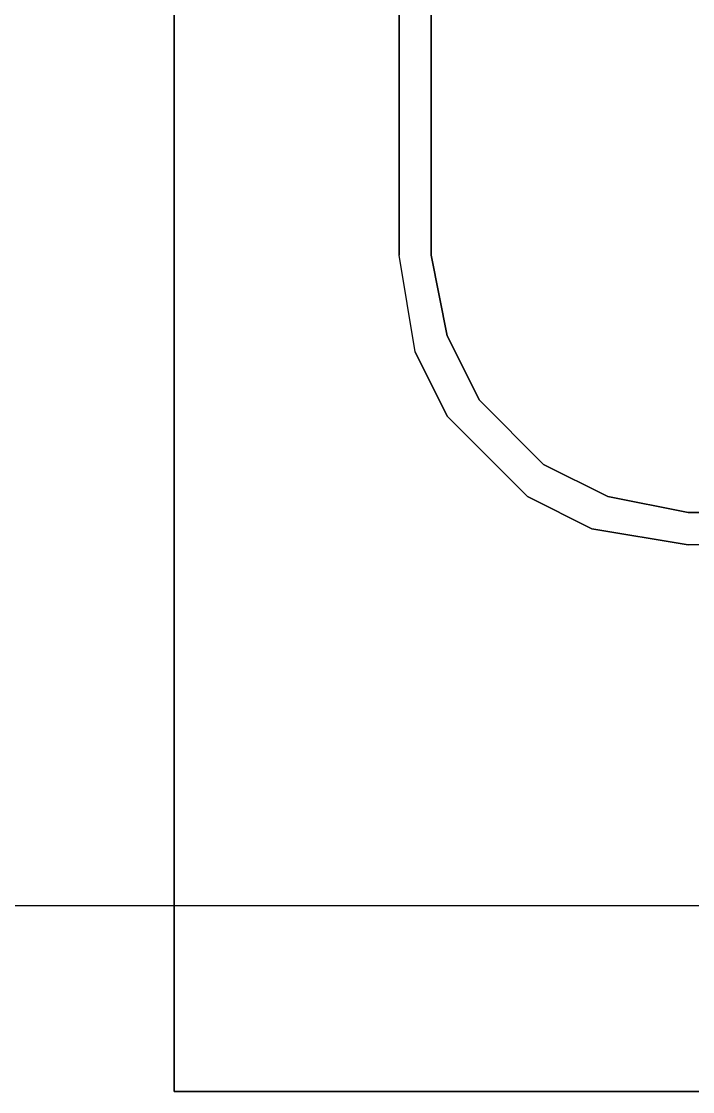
# Model space of a CAD drawing. Header units: inches. Extents: x -7543 to -822, y 102837 to 190349.
# Drawn here: x -833.716185 to -833.713533, y 102837.128684 to 102837.132909 of the extents above; entities that cross this region are included whole.
import ezdxf

# ---------------------------------------------------------------- set-up
doc = ezdxf.new("R2010")
doc.units = ezdxf.units.IN
doc.header["$MEASUREMENT"] = 0
doc.layers.add('ICOL', color=55, linetype='Continuous', lineweight=25)
doc.layers.add('TEFRİŞ', color=7, linetype='Continuous', lineweight=25, true_color=0x78462c)

msp = doc.modelspace()

# ---------------------------------------------------------------- linework, layer by layer
at = {"layer": 'ICOL'}
msp.add_line((-833.7362611954874, 102837.129418681), (-833.6672611994156, 102837.129418681), dxfattribs=at)
at = {"layer": 'TEFRİŞ'}
for p, q in [((-833.7146927958289, 102837.1319859998, -0.004190999999999999), (-833.7146927958289, 102837.1366519999, -0.004190999999999999)), ((-833.7146292958289, 102837.1316049999, -0.004190999999999999), (-833.7146927958289, 102837.1319859998, -0.004190999999999999)), ((-833.7145022958289, 102837.1316684999, -0.004190999999999999), (-833.7145657958289, 102837.1319859998, -0.004190999999999999)), ((-833.7143752958289, 102837.1314144999, -0.004190999999999999), (-833.7145022958289, 102837.1316684999, -0.004190999999999999)), ((-833.7145022958289, 102837.1313509999, -0.004190999999999999), (-833.7146292958289, 102837.1316049999, -0.004190999999999999)), ((-833.7141212958289, 102837.1311604998, -0.004190999999999999), (-833.7143752958289, 102837.1314144999, -0.004190999999999999)), ((-833.7141847958289, 102837.1310334999, -0.004190999999999999), (-833.7145022958289, 102837.1313509999, -0.004190999999999999)), ((-833.7138672958289, 102837.1310334999, -0.004190999999999999), (-833.7141212958289, 102837.1311604998, -0.004190999999999999)), ((-833.7139307958289, 102837.1309064998, -0.004190999999999999), (-833.7141847958289, 102837.1310334999, -0.004190999999999999)), ((-833.7135497958288, 102837.1309699999, -0.004190999999999999), (-833.7138672958289, 102837.1310334999, -0.004190999999999999)), ((-833.7135497958288, 102837.1308429998, -0.004190999999999999), (-833.7139307958289, 102837.1309064998, -0.004190999999999999)), ((-833.7076137958289, 102837.1308429998, -0.004190999999999999), (-833.7135497958288, 102837.1308429998, -0.004190999999999999))]:
    msp.add_line(p, q, dxfattribs=at)
for points in [[(-833.7155817958289, 102837.1286839999, -0.000127000000000001), (-833.7155817958289, 102837.1386839999, -0.000127000000000001), (-833.7155817958289, 102837.1386839999), (-833.7155817958289, 102837.1286839999)], [(-833.7145657958289, 102837.1366519999, -0.004190999999999999), (-833.7145657958289, 102837.1319859998, -0.004190999999999999), (-833.7145657958289, 102837.1319859998, -0.000127000000000001), (-833.7145657958289, 102837.1366519999, -0.000127000000000001)], [(-833.7145657958289, 102837.1319859998, -0.004190999999999999), (-833.7145022958289, 102837.1316684999, -0.004190999999999999), (-833.7145022958289, 102837.1316684999, -0.000127000000000001), (-833.7145657958289, 102837.1319859998, -0.000127000000000001)], [(-833.7145022958289, 102837.1316684999, -0.004190999999999999), (-833.7143752958289, 102837.1314144999, -0.004190999999999999), (-833.7143752958289, 102837.1314144999, -0.000127000000000001), (-833.7145022958289, 102837.1316684999, -0.000127000000000001)], [(-833.7143752958289, 102837.1314144999, -0.004190999999999999), (-833.7141212958289, 102837.1311604998, -0.004190999999999999), (-833.7141212958289, 102837.1311604998, -0.000127000000000001), (-833.7143752958289, 102837.1314144999, -0.000127000000000001)], [(-833.7141212958289, 102837.1311604998, -0.004190999999999999), (-833.7138672958289, 102837.1310334999, -0.004190999999999999), (-833.7138672958289, 102837.1310334999, -0.000127000000000001), (-833.7141212958289, 102837.1311604998, -0.000127000000000001)], [(-833.7138672958289, 102837.1310334999, -0.004190999999999999), (-833.7135497958288, 102837.1309699999, -0.004190999999999999), (-833.7135497958288, 102837.1309699999, -0.000127000000000001), (-833.7138672958289, 102837.1310334999, -0.000127000000000001)], [(-833.7135497958288, 102837.1309699999, -0.004190999999999999), (-833.7076137958289, 102837.1309699999, -0.004190999999999999), (-833.7076137958289, 102837.1309699999, -0.000127000000000001), (-833.7135497958288, 102837.1309699999, -0.000127000000000001)], [(-833.7155817958289, 102837.1286839999, -0.000127000000000001), (-833.705581795829, 102837.1286839999, -0.000127000000000001), (-833.705581795829, 102837.1286839999), (-833.7155817958289, 102837.1286839999)]]:
    msp.add_3dface(points, dxfattribs=at)
for points, invisible_edges in [([(-833.7146927958289, 102837.1319859998), (-833.7155817958289, 102837.1319859998), (-833.7155817958289, 102837.1366519999), (-833.7146927958289, 102837.1366519999)], 5), ([(-833.7146927958289, 102837.1319859998), (-833.7155817958289, 102837.1319859998), (-833.7155817958289, 102837.1366519999), (-833.7146927958289, 102837.1366519999)], 5), ([(-833.7145657958289, 102837.1319859998, -0.000127000000000001), (-833.7145657958289, 102837.1366519999, -0.000127000000000001), (-833.7146927958289, 102837.1366519999), (-833.7146927958289, 102837.1319859998)], 10), ([(-833.7146927958289, 102837.1319859998), (-833.7155817958289, 102837.1319859998), (-833.7155817958289, 102837.1312874999), (-833.7146292958289, 102837.1316049999)], 5), ([(-833.7145022958289, 102837.1316684999, -0.000127000000000001), (-833.7146292958289, 102837.1316049999), (-833.7146927958289, 102837.1319859998), (-833.7145657958289, 102837.1319859998, -0.000127000000000001)], 5), ([(-833.7143752958289, 102837.1314144999, -0.000127000000000001), (-833.7145022958289, 102837.1313509999), (-833.7146292958289, 102837.1316049999), (-833.7145022958289, 102837.1316684999, -0.000127000000000001)], 5), ([(-833.7146292958289, 102837.1316049999), (-833.7145022958289, 102837.1313509999), (-833.7155817958289, 102837.1302079999), (-833.7155817958289, 102837.1312874999)], 10), ([(-833.7141847958289, 102837.1310334999), (-833.7145022958289, 102837.1313509999), (-833.7143752958289, 102837.1314144999, -0.000127000000000001), (-833.7141212958289, 102837.1311604998, -0.000127000000000001)], 10), ([(-833.7145022958289, 102837.1313509999), (-833.7141847958289, 102837.1310334999), (-833.7155817958289, 102837.1286839999), (-833.7155817958289, 102837.1302079999)], 10), ([(-833.7139307958289, 102837.1309064998), (-833.7141847958289, 102837.1310334999), (-833.7141212958289, 102837.1311604998, -0.000127000000000001), (-833.7138672958289, 102837.1310334999, -0.000127000000000001)], 10), ([(-833.7141847958289, 102837.1310334999), (-833.7139307958289, 102837.1309064998), (-833.7141212958289, 102837.1286839999), (-833.7155817958289, 102837.1286839999)], 10), ([(-833.7135497958288, 102837.1309699999, -0.000127000000000001), (-833.7135497958288, 102837.1308429998), (-833.7139307958289, 102837.1309064998), (-833.7138672958289, 102837.1310334999, -0.000127000000000001)], 5), ([(-833.7135497958288, 102837.1309699999, -0.000127000000000001), (-833.7076137958289, 102837.1309699999, -0.000127000000000001), (-833.7076137958289, 102837.1308429998), (-833.7135497958288, 102837.1308429998)], 10), ([(-833.7135497958288, 102837.1308429998), (-833.7135497958288, 102837.1286839999), (-833.7141212958289, 102837.1286839999), (-833.7139307958289, 102837.1309064998)], 5), ([(-833.7135497958288, 102837.1308429998), (-833.7135497958288, 102837.1286839999), (-833.7076137958289, 102837.1286839999), (-833.7076137958289, 102837.1308429998)], 13)]:
    msp.add_3dface(points, dxfattribs=dict(at, invisible_edges=invisible_edges))

doc.saveas('drawing.dxf')
